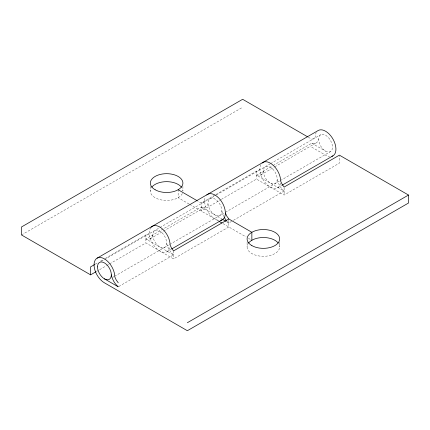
<?xml version="1.0" encoding="UTF-8"?>
<svg xmlns="http://www.w3.org/2000/svg" width="430" height="430" viewBox="0 0 430 430"><rect width="100%" height="100%" fill="white"/><g stroke="black" fill="none" stroke-linecap="round" stroke-linejoin="round"><path stroke-width="0.32" stroke-dasharray="2.15 1.61" d="M149.35 232.952L148.006 234.398L145.894 234.947L105.581 258.226M204.632 201.036L203.293 202.482L201.181 203.03L197.725 201.036M259.919 169.119L258.58 170.565L256.463 171.113L215.575 194.72M21.5 234.952L242.644 107.274M95.213 264.208L98.094 262.547M100.4 261.214L103.275 259.553M215 195.048L201.181 203.03L201.181 211.012L220.757 199.708M101.281 261.386L159.525 227.75M159.906 227.545L215.871 195.231M216.446 194.898L270.185 163.873M270.583 163.647L320.683 134.719M118.825 286.488L173.537 254.899L145.894 238.94L201.181 207.018A12.986 7.498 60 0 0 208.088 203.03A9.772 5.644 60 0 1 218.456 202.105A9.772 5.644 60 0 1 218.456 215.924A9.772 5.644 60 0 1 208.088 203.03M233.431 220.321L284.106 191.06L256.463 175.101L272.588 165.792M273.163 165.459L311.75 143.185A12.986 7.498 60 0 0 318.662 139.191A9.772 5.644 60 0 1 329.025 138.267A9.772 5.644 60 0 1 329.025 152.086A9.772 5.644 60 0 1 318.662 139.191M150.344 238.672L205.631 206.749M260.913 174.833L274.163 167.184M274.738 166.851L316.2 142.91M96.368 271.524L106.156 265.869M106.731 265.536L109.037 264.208M109.612 263.875L145.894 242.928L173.537 258.887L228.819 226.97L228.819 220.321M221.337 199.375L256.463 179.09L284.106 195.053L339.394 163.131L339.394 155.816M112.8 277.312L113.961 276.64M114.541 276.307L169.21 244.745M169.678 244.471L224.82 212.635M225.401 212.302L279.962 180.799M280.355 180.573L330.46 151.645M167.044 251.636L171.075 249.309M277.613 187.797L281.645 185.47M226.519 221.649L228.819 222.982L232.85 220.654M308.267 137.181L311.75 139.191L313.862 138.643L315.206 137.197A14.658 8.466 60 0 1 316.276 132.521M311.75 143.185L325.569 151.161M311.75 147.173L325.569 155.155A14.658 8.466 60 0 0 329.536 156.531M201.181 207.018L221.912 218.988M189.087 204.03L178.144 197.709L178.144 189.732M189.662 204.363L218.456 220.982M223.062 223.643L246.1 236.946M248.4 238.274L251.856 240.268M284.106 187.738L284.106 195.053M279.661 242.262L279.661 246.917M256.463 171.113L256.463 179.09M247.089 242.262L247.089 246.917M182.911 186.405L182.911 191.06A16.286 9.406 0 0 0 182.358 188.625M173.537 250.91L173.537 258.887M150.339 186.405L150.339 191.06M145.894 234.947L145.894 242.928M279.108 244.487A16.286 9.406 0 0 1 263.375 256.323A16.286 9.406 0 0 1 247.642 244.487M169.726 247.82A14.658 8.466 60 0 1 155.746 247.707A14.658 8.466 60 0 1 150.737 227.771M218.967 220.37A14.658 8.466 60 0 1 207.668 211.254A14.658 8.466 60 0 1 205.422 196.908M280.521 182.884A14.658 8.466 60 0 1 267.143 184.696A14.658 8.466 60 0 1 260.988 164.437M263.375 171.113A9.772 5.644 60 0 0 273.743 184.008A9.772 5.644 60 0 0 273.743 170.183A9.772 5.644 60 0 0 263.375 171.113A12.986 7.498 60 0 1 256.463 175.101M173.537 254.899A12.986 7.498 60 0 1 166.625 242.928M152.806 234.947A9.772 5.644 60 0 0 163.169 247.847A9.772 5.644 60 0 0 163.169 234.022A9.772 5.644 60 0 0 152.806 234.947A12.986 7.498 60 0 1 145.894 238.94M228.819 222.982A12.986 7.498 60 0 1 227.19 221.418M223.793 216.505A12.986 7.498 60 0 1 221.912 211.012M284.106 191.06A12.986 7.498 60 0 1 277.194 179.09M182.358 193.495A16.286 9.406 0 0 1 162.411 200.143A16.286 9.406 0 0 1 150.892 188.625"/><path stroke-width="0.64" d="M97.099 258.161L318.243 130.489A14.658 8.466 60 0 1 333.363 139.788A14.658 8.466 60 0 1 331.879 156.321M94.638 264.541L90.606 266.869L90.606 274.851L95.788 271.857M171.651 248.975L222.331 219.714M282.225 185.136L332.901 155.88M251.856 240.268L251.856 232.291L228.819 218.988L173.537 250.91L171.419 247.916L170.081 244.923A14.658 8.466 60 0 0 162.723 229.222A14.658 8.466 60 0 0 151.091 227.314M187.356 322.726L408.5 195.048L408.5 203.03L187.356 330.708L104.431 282.827A14.658 8.466 60 0 1 94.062 264.875A14.658 8.466 60 0 1 104.431 258.887A14.658 8.466 60 0 1 114.794 276.845L116.138 279.839L118.25 282.827M307.687 136.847L242.644 99.292L21.5 226.97L21.5 234.952L90.606 274.851M408.5 195.048L339.394 155.149L284.106 187.072L281.994 184.078L280.65 181.084A14.658 8.466 60 0 0 273.62 165.69A14.658 8.466 60 0 0 262.063 163.067M178.144 189.732L197.15 200.702M222.487 219.322L225.944 221.316M219.031 221.316L221.912 222.982M104.431 278.839L118.25 286.815A12.986 7.498 60 0 1 111.338 274.845M228.819 218.988L226.707 216L225.368 213.006M248.497 243.095A16.286 9.406 0 0 1 263.375 237.516A16.286 9.406 0 0 1 278.253 243.095M206.776 194.983A14.658 8.466 60 0 1 222.568 203.207A14.658 8.466 60 0 1 220.757 220.3M226.422 220.536A12.986 7.498 60 0 1 224.369 217.569M151.747 187.233A16.286 9.406 0 0 1 166.625 181.659A16.286 9.406 0 0 1 181.503 187.233M97.519 266.869A9.772 5.644 60 0 0 107.882 279.763A9.772 5.644 60 0 0 107.882 265.944A9.772 5.644 60 0 0 97.519 266.869M251.856 245.589A16.286 9.406 0 0 0 279.108 241.375A16.286 9.406 0 0 0 259.161 229.856A16.286 9.406 0 0 0 251.856 245.589M155.106 189.732A16.286 9.406 0 0 0 182.358 185.513A16.286 9.406 0 0 0 162.411 174A16.286 9.406 0 0 0 155.106 189.732"/></g></svg>
